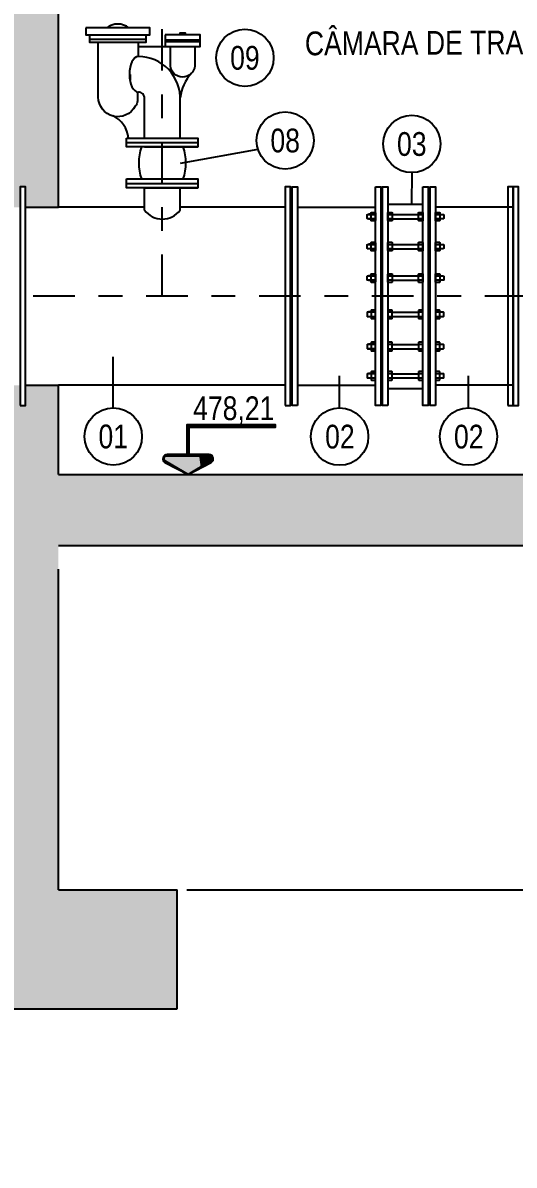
# Model space of a CAD drawing. Header units: feet. Extents: x 0 to 285167, y 0 to 9111449.
# Drawn here: x 285137.735 to 285139.802, y 9111397.328 to 9111402.138 of the extents above; entities that cross this region are included whole.
import ezdxf
from ezdxf import colors
from ezdxf.entities.mleader import LeaderData, LeaderLine
from ezdxf.enums import TextEntityAlignment as Align
from ezdxf.math import Vec2, Vec3

# ---------------------------------------------------------------- set-up
doc = ezdxf.new("R2010")
doc.units = ezdxf.units.FT
doc.header["$MEASUREMENT"] = 0
doc.linetypes.add('DASHDOT', pattern=[1, 0.5, -0.25, 0, -0.25])
doc.layers.get('0').update_dxf_attribs({"linetype": 'CONTINUOUS'})
doc.layers.get('DEFPOINTS').update_dxf_attribs({"linetype": 'CONTINUOUS'})
for name, color, linetype in [('A-NIVEIS', 1, 'CONTINUOUS'), ('A-TEXTO', 2, 'CONTINUOUS'), ('EIXO', 1, 'DASHDOT'), ('H-SA-DIM', 1, 'CONTINUOUS'), ('H-SA-ESTRUTURA (CORTE)', 5, 'CONTINUOUS'), ('H-SA-HTC CONCRETO', 253, 'CONTINUOUS'), ('H-SA-TEXTO', 2, 'CONTINUOUS'), ('H-SA-TUBOS', 3, 'CONTINUOUS'), ('INDIC', 2, 'CONTINUOUS'), ('Left View-H-SA-EQUIP', 1, 'CONTINUOUS')]:
    doc.layers.add(name, color=color, linetype=linetype)
doc.styles.add('EGC_Arial_2.0mm', font='arial.ttf', dxfattribs={"width": 0.8, "height": 2})
doc.styles.get("Standard").update_dxf_attribs({"font": 'arial.ttf'})
doc.dimstyles.new('Copy of EGC_2.0mm', dxfattribs={"dimtxt": 0.1, "dimasz": 0.04, "dimexe": 0.04, "dimexo": 0.04, "dimgap": 0.04, "dimtad": 1, "dimzin": 1, "dimdsep": 46, "dimtxsty": 'Standard', "dimblk": 'ARCHTICK', "dimcen": 0, "dimclrd": 1, "dimclre": 1, "dimclrt": 2, "dimazin": 0, "dimtfac": 1, "dimtix": 1, "dimtmove": 1, "dimatfit": 3, "dimldrblk": 'NONE', "dimfxl": 0.002, "dimtolj": 1, "dimtzin": 0, "dimlwd": -1, "dimarcsym": 0})

# ---------------------------------------------------------------- blocks, each defined once
blk = doc.blocks.new('*U1222')
at = {"true_color": 0xffffff}
h = blk.add_hatch(color=7, dxfattribs=at)
h.dxf.hatch_style = 1
edge = h.paths.add_edge_path()
edge.add_line((-0.1, 1.663), (-1.773, 1.663))
edge.add_arc((-1.773, 1.313), 0.35, 90, 240)
edge.add_line((-1.948, 1.009), (0, 0))
edge.add_line((0, 0), (1.948, 1.009))
edge.add_arc((1.773, 1.313), 0.35, 300, 450)
edge.add_line((1.773, 1.663), (0.1, 1.663))
edge.add_line((0.1, 1.663), (0.1, 3.963))
edge.add_line((0.1, 3.963), (7.363, 3.963))
edge.add_line((7.363, 3.963), (7.363, 4.163))
edge.add_line((7.363, 4.163), (-0.1, 4.163))
edge.add_line((-0.1, 4.163), (-0.1, 1.663))
at = {"color": 7, "true_color": 0xffffff}
blk.add_lwpolyline([(-0.1, 1.663), (-1.773, 1.663, 0.767327), (-1.948, 1.009), (0, 0), (1.948, 1.009, 0.767327), (1.773, 1.663), (0.1, 1.663), (0.1, 3.963), (7.363, 3.963), (7.363, 4.163), (-0.1, 4.163)], format="xyb", close=True, dxfattribs=at)
blk.add_lwpolyline([(0, 1.563), (0, 4.063), (7.363, 4.063)])
blk.add_lwpolyline([(0, 0), (-1.898, 1.096, -0.767327), (-1.773, 1.563), (1.773, 1.563, -0.767327), (1.898, 1.096)], format="xyb", close=True)
for points in [[(0, 1.563), (0, 0), (0.933, 1.563), (1.055, 0.609)], [(0.933, 1.563), (1.055, 0.609), (1.86, 1.547), (1.898, 1.096)], [(1.86, 1.547), (1.898, 1.096), (1.99, 1.437), (1.996, 1.198)]]:
    blk.add_solid(points)
at = {"layer": 'A-TEXTO', "style": 'EGC_Arial_2.0mm', "width": 0.8}
blk.add_attdef('COTA', text='', height=2, dxfattribs=at).set_placement((7.26, 4.565), align=Align.RIGHT)
blk = doc.blocks.new('_ArchTick')
at = {"color": 0, "linetype": 'ByBlock', "const_width": 0.15}
blk.add_lwpolyline([(-0.5, -0.5), (0.5, 0.5)], dxfattribs=at)
blk = doc.blocks.new('*D1264')
at = {"layer": 'DEFPOINTS', "color": 0, "transparency": 16777216}
for p in [(285141.3847, 9111400.2369), (285142.1934, 9111400.2369), (285138.3847, 9111398.4869)]:
    blk.add_point(p, dxfattribs=at)
at = {"layer": 'H-SA-DIM', "color": 1, "lineweight": -2, "transparency": 16777216}
for p, q in [((285141.4247, 9111400.2369), (285142.2334, 9111400.2369)), ((285138.4247, 9111398.4869), (285142.2334, 9111398.4869))]:
    blk.add_line(p, q, dxfattribs=at)
at = {"layer": 'H-SA-DIM', "color": 1, "transparency": 16777216}
blk.add_line((285142.1934, 9111398.4869), (285142.1934, 9111400.2369), dxfattribs=at)
at = {"layer": 'H-SA-DIM', "color": 1, "transparency": 16777216, "xscale": 0.04, "yscale": 0.04, "zscale": 0.04}
for p, rotation in [((285142.1934, 9111400.2369), 90), ((285142.1934, 9111398.4869), 270)]:
    blk.add_blockref('_ArchTick', p, dxfattribs=dict(at, rotation=rotation))
at = {"layer": 'H-SA-DIM', "color": 2, "transparency": 16777216, "insert": (285142.1023, 9111399.3619), "char_height": 0.1, "attachment_point": 5, "rotation": 90}
blk.add_mtext('\\A1;1.75', dxfattribs=at)
blk = doc.blocks.new('_None')

msp = doc.modelspace()

# ---------------------------------------------------------------- hatches: boundary and pattern name
at = {"layer": 'H-SA-HTC CONCRETO'}
h = msp.add_hatch(color=256, dxfattribs=at)
h.dxf.hatch_style = 1
h.paths.add_polyline_path([(285134.7447, 9111402.9569), (285134.6947, 9111402.9569), (285134.6947, 9111402.9869), (285133.3847, 9111402.9869), (285133.3847, 9111403.9869), (285133.0847, 9111403.9869), (285133.0847, 9111402.9869), (285132.0847, 9111402.9869), (285132.0847, 9111402.6869), (285133.0847, 9111402.6869), (285133.0847, 9111402.0569), (285133.3847, 9111402.0569), (285133.3847, 9111402.6869), (285134.7447, 9111402.6869)])
h.paths.add_polyline_path([(285133.3847, 9111406.9869), (285133.0847, 9111406.9869), (285133.0847, 9111405.4869), (285133.3847, 9111405.4869)])
h.paths.add_polyline_path([(285133.3847, 9111409.1557), (285133.3847, 9111411.0181), (285133.0847, 9111411.0181), (285133.0847, 9111410.6765), (285132.5347, 9111410.6765), (285132.5347, 9111411.5305), (285132.3847, 9111411.5305), (285132.3847, 9111410.5057), (285133.0847, 9111410.5057), (285133.0847, 9111409.1557), (285133.0847, 9111407.9869), (285133.3847, 9111407.9869)])
h.paths.add_polyline_path([(285137.8847, 9111409.8057), (285141.3847, 9111409.8057), (285141.3847, 9111410.5057), (285137.8847, 9111410.5057), (285137.5847, 9111410.5057), (285136.7864, 9111410.5057), (285136.785, 9111409.8057), (285137.5847, 9111409.8057), (285137.5847, 9111402.9869), (285137.8847, 9111402.9869)])
h.paths.add_polyline_path([(285136.7847, 9111409.8057), (285136.7864, 9111410.5057), (285133.3847, 9111410.5057), (285133.3847, 9111409.8057), (285136.7847, 9111409.8057)])
h.paths.add_polyline_path([(285141.6847, 9111410.5057), (285142.3847, 9111410.5057), (285142.3847, 9111411.5305), (285142.2347, 9111411.5305), (285142.2347, 9111410.6765), (285141.6847, 9111410.6765), (285141.6847, 9111411.0181), (285141.3847, 9111411.0181), (285141.3847, 9111409.1557), (285141.3847, 9111408.127), (285141.6847, 9111407.9578), (285141.6847, 9111409.1557)])
h.paths.add_polyline_path([(285141.6847, 9111407.9578), (285141.3847, 9111408.127), (285141.3847, 9111407.9869), (285141.6847, 9111407.9869)], flags=17)
h.paths.add_polyline_path([(285137.7163, 9111411.0492), (285137.6167, 9111411.052), (285137.6167, 9111410.524), (285137.7163, 9111410.524)])
h.paths.add_polyline_path([(285137.1528, 9111411.052), (285137.0531, 9111411.0492), (285137.0531, 9111410.524), (285137.1528, 9111410.524)])
h.paths.add_polyline_path([(285137.8847, 9111402.3369), (285137.8849, 9111402.9869), (285137.2847, 9111402.9869), (285137.2847, 9111402.4369), (285137.5847, 9111402.4369), (285137.5847, 9111401.3619), (285137.7235, 9111401.3619), (285137.7235, 9111401.4469), (285137.746, 9111401.4469), (285137.746, 9111401.3619), (285137.8847, 9111401.3619)])
h.paths.add_polyline_path([(285136.2847, 9111402.6479), (285136.2847, 9111402.9869), (285135.5957, 9111402.9869), (285135.5937, 9111402.9569), (285135.5447, 9111402.9569), (285135.5447, 9111402.6869), (285135.9847, 9111402.6869), (285135.9847, 9111402.4369), (285136.2847, 9111402.4369)])
h.paths.add_polyline_path([(285133.3847, 9111402.1769), (285133.0847, 9111402.0569)], flags=17)
h.paths.add_polyline_path([(285133.3847, 9111402.0569), (285133.0847, 9111402.0569)], flags=16)
h.paths.add_polyline_path([(285146.5447, 9111399.8371), (285146.2447, 9111399.8371), (285146.2447, 9111400.1369), (285143.9847, 9111400.1369), (285143.9847, 9111399.8371), (285143.6847, 9111399.8371)])
h.paths.add_polyline_path([(285146.5447, 9111402.9369), (285146.2447, 9111402.9369), (285146.2447, 9111401.4869), (285146.5447, 9111401.4869)])
h.paths.add_polyline_path([(285143.9847, 9111402.9369), (285143.6847, 9111402.9369), (285143.6847, 9111401.4869), (285143.9847, 9111401.4869)])
h.paths.add_polyline_path([(285143.9847, 9111400.4869), (285143.6847, 9111400.4869), (285143.6847, 9111399.8371), (285143.9847, 9111399.8371)])
h.paths.add_polyline_path([(285146.5447, 9111400.4869), (285146.2447, 9111400.4869), (285146.2447, 9111399.8371), (285146.5447, 9111399.8371)])
h = msp.add_hatch(color=256, dxfattribs=at)
h.dxf.hatch_style = 1
h.paths.add_polyline_path([(285137.8847, 9111399.9369), (285141.6847, 9111399.9369), (285141.6847, 9111400.6119), (285141.546, 9111400.6119), (285141.546, 9111400.5269), (285141.5235, 9111400.5269), (285141.5235, 9111400.6119), (285141.3847, 9111400.6119), (285141.3847, 9111400.2369), (285137.8847, 9111400.2369), (285137.8847, 9111400.6119), (285137.746, 9111400.6119), (285137.746, 9111400.5269), (285137.7235, 9111400.5269), (285137.7235, 9111400.6119), (285137.5847, 9111400.6119), (285137.5847, 9111398.4869), (285134.4614, 9111398.4869), (285133.3847, 9111400.7569), (285132.0847, 9111400.7569), (285132.0847, 9111400.5569), (285131.8847, 9111400.5569), (285131.8847, 9111400.7569), (285131.2488, 9111400.7569), (285131.2285, 9111400.681), (285131.0353, 9111400.7327), (285131.0418, 9111400.7569), (285125.0925, 9111400.7569), (285125.0925, 9111399.7569), (285125.5925, 9111399.7569), (285125.5925, 9111400.2569), (285133.1776, 9111400.2569), (285134.2543, 9111397.9869), (285138.3847, 9111397.9869), (285138.3847, 9111398.4869), (285137.8847, 9111398.4869)])
h.paths.add_polyline_path([(285141.6847, 9111402.7569), (285141.6847, 9111404.3569), (285141.3847, 9111404.3569), (285141.3847, 9111402.7569), (285141.3847, 9111401.3619), (285141.5235, 9111401.3619), (285141.5235, 9111401.4469), (285141.546, 9111401.4469), (285141.546, 9111401.3619), (285141.6847, 9111401.3619)])

# ---------------------------------------------------------------- linework, layer by layer
at = {"layer": 'EIXO', "ltscale": 0.35}
for p, q in [((285138.3215, 9111400.9869), (285138.3215, 9111402.1622)), ((285148.4037, 9111400.9869), (285136.7847, 9111400.9869))]:
    msp.add_line(p, q, dxfattribs=at)
at = {"layer": 'H-SA-DIM'}
msp.add_line((285138.1154, 9111400.517), (285138.1154, 9111400.7317), dxfattribs=at)
at = {"layer": 'H-SA-ESTRUTURA (CORTE)'}
for p, q in [((285137.8847, 9111401.3619), (285137.8847, 9111402.9869)), ((285137.8847, 9111400.2369), (285137.8847, 9111400.6119)), ((285137.8847, 9111400.2369), (285141.3847, 9111400.2369)), ((285137.8847, 9111399.9369), (285141.6847, 9111399.9369)), ((285137.8847, 9111398.4869), (285137.8847, 9111399.8369)), ((285137.8847, 9111398.4869), (285138.3847, 9111398.4869)), ((285138.3847, 9111397.9869), (285138.3847, 9111398.4869)), ((285134.2543, 9111397.9869), (285138.3847, 9111397.9869))]:
    msp.add_line(p, q, dxfattribs=at)
at = {"layer": 'H-SA-TUBOS'}
for p, q in [((285139.2712, 9111401.375), (285139.4182, 9111401.375)), ((285137.746, 9111401.3619), (285137.8847, 9111401.3619)), ((285138.2465, 9111401.3619), (285137.8847, 9111401.3619)), ((285138.8382, 9111401.3619), (285138.3965, 9111401.3619)), ((285138.8912, 9111401.3619), (285139.2182, 9111401.3619)), ((285139.2182, 9111401.332), (285139.1892, 9111401.332)), ((285139.202, 9111401.331), (285139.2164, 9111401.331)), ((285139.2487, 9111401.332), (285139.2407, 9111401.332)), ((285139.273, 9111401.331), (285139.2874, 9111401.331)), ((285139.2892, 9111401.331), (285139.4002, 9111401.331)), ((285139.402, 9111401.331), (285139.4164, 9111401.331)), ((285139.4487, 9111401.332), (285139.4407, 9111401.332)), ((285139.7982, 9111401.3619), (285139.4712, 9111401.3619)), ((285139.473, 9111401.331), (285139.4874, 9111401.331)), ((285139.2182, 9111401.312), (285139.1892, 9111401.312)), ((285139.2164, 9111401.313), (285139.202, 9111401.313)), ((285139.2487, 9111401.312), (285139.2407, 9111401.312)), ((285139.2874, 9111401.313), (285139.273, 9111401.313)), ((285139.2892, 9111401.313), (285139.4002, 9111401.313)), ((285139.4164, 9111401.313), (285139.402, 9111401.313)), ((285139.4487, 9111401.312), (285139.4407, 9111401.312)), ((285139.4874, 9111401.313), (285139.473, 9111401.313)), ((285139.2182, 9111401.2061), (285139.1892, 9111401.2061)), ((285139.2182, 9111401.1861), (285139.1892, 9111401.1861)), ((285139.202, 9111401.2051), (285139.2164, 9111401.2051)), ((285139.2164, 9111401.1871), (285139.202, 9111401.1871)), ((285139.2487, 9111401.2061), (285139.2407, 9111401.2061)), ((285139.2487, 9111401.1861), (285139.2407, 9111401.1861)), ((285139.273, 9111401.2051), (285139.2874, 9111401.2051)), ((285139.2874, 9111401.1871), (285139.273, 9111401.1871)), ((285139.2892, 9111401.2051), (285139.4002, 9111401.2051)), ((285139.2892, 9111401.1871), (285139.4002, 9111401.1871)), ((285139.402, 9111401.2051), (285139.4164, 9111401.2051)), ((285139.4164, 9111401.1871), (285139.402, 9111401.1871)), ((285139.4487, 9111401.2061), (285139.4407, 9111401.2061)), ((285139.4487, 9111401.1861), (285139.4407, 9111401.1861)), ((285139.473, 9111401.2051), (285139.4874, 9111401.2051)), ((285139.4874, 9111401.1871), (285139.473, 9111401.1871)), ((285139.2182, 9111401.0731), (285139.1892, 9111401.0731)), ((285139.2182, 9111401.0531), (285139.1892, 9111401.0531)), ((285139.202, 9111401.0721), (285139.2164, 9111401.0721)), ((285139.2164, 9111401.0541), (285139.202, 9111401.0541)), ((285139.2487, 9111401.0731), (285139.2407, 9111401.0731)), ((285139.2487, 9111401.0531), (285139.2407, 9111401.0531)), ((285139.273, 9111401.0721), (285139.2874, 9111401.0721)), ((285139.2874, 9111401.0541), (285139.273, 9111401.0541)), ((285139.2892, 9111401.0721), (285139.4002, 9111401.0721)), ((285139.2892, 9111401.0541), (285139.4002, 9111401.0541)), ((285139.402, 9111401.0721), (285139.4164, 9111401.0721)), ((285139.4164, 9111401.0541), (285139.402, 9111401.0541)), ((285139.4487, 9111401.0731), (285139.4407, 9111401.0731)), ((285139.4487, 9111401.0531), (285139.4407, 9111401.0531)), ((285139.473, 9111401.0721), (285139.4874, 9111401.0721)), ((285139.4874, 9111401.0541), (285139.473, 9111401.0541)), ((285139.2182, 9111400.9206), (285139.1892, 9111400.9206)), ((285139.2182, 9111400.9006), (285139.1892, 9111400.9006)), ((285139.2164, 9111400.9196), (285139.202, 9111400.9196)), ((285139.202, 9111400.9016), (285139.2164, 9111400.9016)), ((285139.2487, 9111400.9206), (285139.2407, 9111400.9206)), ((285139.2487, 9111400.9006), (285139.2407, 9111400.9006)), ((285139.2874, 9111400.9196), (285139.273, 9111400.9196)), ((285139.273, 9111400.9016), (285139.2874, 9111400.9016)), ((285139.2892, 9111400.9196), (285139.4002, 9111400.9196)), ((285139.2892, 9111400.9016), (285139.4002, 9111400.9016)), ((285139.4164, 9111400.9196), (285139.402, 9111400.9196)), ((285139.402, 9111400.9016), (285139.4164, 9111400.9016)), ((285139.4487, 9111400.9206), (285139.4407, 9111400.9206)), ((285139.4487, 9111400.9006), (285139.4407, 9111400.9006)), ((285139.4874, 9111400.9196), (285139.473, 9111400.9196)), ((285139.473, 9111400.9016), (285139.4874, 9111400.9016)), ((285139.2182, 9111400.785), (285139.1892, 9111400.785)), ((285139.2182, 9111400.765), (285139.1892, 9111400.765)), ((285139.2164, 9111400.784), (285139.202, 9111400.784)), ((285139.202, 9111400.766), (285139.2164, 9111400.766)), ((285139.2487, 9111400.785), (285139.2407, 9111400.785)), ((285139.2487, 9111400.765), (285139.2407, 9111400.765)), ((285139.2874, 9111400.784), (285139.273, 9111400.784)), ((285139.273, 9111400.766), (285139.2874, 9111400.766)), ((285139.2892, 9111400.784), (285139.4002, 9111400.784)), ((285139.2892, 9111400.766), (285139.4002, 9111400.766)), ((285139.4164, 9111400.784), (285139.402, 9111400.784)), ((285139.402, 9111400.766), (285139.4164, 9111400.766)), ((285139.4487, 9111400.785), (285139.4407, 9111400.785)), ((285139.4487, 9111400.765), (285139.4407, 9111400.765)), ((285139.4874, 9111400.784), (285139.473, 9111400.784)), ((285139.473, 9111400.766), (285139.4874, 9111400.766)), ((285139.2182, 9111400.6617), (285139.1892, 9111400.6617)), ((285139.2164, 9111400.6607), (285139.202, 9111400.6607)), ((285139.2487, 9111400.6617), (285139.2407, 9111400.6617)), ((285139.2874, 9111400.6607), (285139.273, 9111400.6607)), ((285139.2892, 9111400.6607), (285139.4002, 9111400.6607)), ((285139.4164, 9111400.6607), (285139.402, 9111400.6607)), ((285139.4487, 9111400.6617), (285139.4407, 9111400.6617)), ((285139.4874, 9111400.6607), (285139.473, 9111400.6607)), ((285137.746, 9111400.6119), (285137.8847, 9111400.6119)), ((285138.8382, 9111400.6119), (285137.8847, 9111400.6119)), ((285138.8912, 9111400.6119), (285139.2182, 9111400.6119)), ((285139.2182, 9111400.6417), (285139.1892, 9111400.6417)), ((285139.202, 9111400.6427), (285139.2164, 9111400.6427)), ((285139.2487, 9111400.6417), (285139.2407, 9111400.6417)), ((285139.2712, 9111400.5987), (285139.4182, 9111400.5987)), ((285139.273, 9111400.6427), (285139.2874, 9111400.6427)), ((285139.2892, 9111400.6427), (285139.4002, 9111400.6427)), ((285139.402, 9111400.6427), (285139.4164, 9111400.6427)), ((285139.4487, 9111400.6417), (285139.4407, 9111400.6417)), ((285139.7982, 9111400.6119), (285139.4712, 9111400.6119)), ((285139.473, 9111400.6427), (285139.4874, 9111400.6427))]:
    msp.add_line(p, q, dxfattribs=at)
for points in [[(285137.7235, 9111400.5269), (285137.746, 9111400.5269), (285137.746, 9111401.4469), (285137.7235, 9111401.4469)], [(285138.8382, 9111400.5269), (285138.8607, 9111400.5269), (285138.8607, 9111401.4469), (285138.8382, 9111401.4469)], [(285138.8912, 9111400.5269), (285138.8687, 9111400.5269), (285138.8687, 9111401.4469), (285138.8912, 9111401.4469)], [(285139.2182, 9111401.4469), (285139.2407, 9111401.4469), (285139.2407, 9111400.5269), (285139.2182, 9111400.5269)], [(285139.2712, 9111400.5269), (285139.2487, 9111400.5269), (285139.2487, 9111401.4469), (285139.2712, 9111401.4469)], [(285139.4182, 9111401.4469), (285139.4407, 9111401.4469), (285139.4407, 9111400.5269), (285139.4182, 9111400.5269)], [(285139.4712, 9111400.5269), (285139.4487, 9111400.5269), (285139.4487, 9111401.4469), (285139.4712, 9111401.4469)], [(285139.7982, 9111400.5269), (285139.8207, 9111400.5269), (285139.8207, 9111401.4469), (285139.7982, 9111401.4469)]]:
    msp.add_lwpolyline(points, close=True, dxfattribs=at)
for points in [[(285138.8607, 9111400.5709), (285138.8647, 9111400.5709), (285138.8647, 9111401.4029), (285138.8607, 9111401.4029)], [(285138.8687, 9111400.5709), (285138.8647, 9111400.5709), (285138.8647, 9111401.4029), (285138.8687, 9111401.4029)], [(285139.2002, 9111401.3301), (285139.202, 9111401.331), (285139.2002, 9111401.3319)], [(285139.2182, 9111401.3319), (285139.2164, 9111401.331), (285139.2182, 9111401.3301)], [(285139.2712, 9111401.3301), (285139.273, 9111401.331), (285139.2712, 9111401.3319)], [(285139.2892, 9111401.3319), (285139.2874, 9111401.331), (285139.2892, 9111401.3301)], [(285139.4002, 9111401.3301), (285139.402, 9111401.331), (285139.4002, 9111401.3319)], [(285139.4182, 9111401.3319), (285139.4164, 9111401.331), (285139.4182, 9111401.3301)], [(285139.4712, 9111401.3301), (285139.473, 9111401.331), (285139.4712, 9111401.3319)], [(285139.4892, 9111401.3319), (285139.4874, 9111401.331), (285139.4892, 9111401.3301)], [(285139.2002, 9111401.3121), (285139.202, 9111401.313), (285139.2002, 9111401.3139)], [(285139.2182, 9111401.3139), (285139.2164, 9111401.313), (285139.2182, 9111401.3121)], [(285139.2712, 9111401.3121), (285139.273, 9111401.313), (285139.2712, 9111401.3139)], [(285139.2892, 9111401.3139), (285139.2874, 9111401.313), (285139.2892, 9111401.3121)], [(285139.4002, 9111401.3121), (285139.402, 9111401.313), (285139.4002, 9111401.3139)], [(285139.4182, 9111401.3139), (285139.4164, 9111401.313), (285139.4182, 9111401.3121)], [(285139.4712, 9111401.3121), (285139.473, 9111401.313), (285139.4712, 9111401.3139)], [(285139.4892, 9111401.3139), (285139.4874, 9111401.313), (285139.4892, 9111401.3121)], [(285139.2002, 9111401.2042), (285139.202, 9111401.2051), (285139.2002, 9111401.206)], [(285139.2002, 9111401.1862), (285139.202, 9111401.1871), (285139.2002, 9111401.188)], [(285139.2182, 9111401.206), (285139.2164, 9111401.2051), (285139.2182, 9111401.2042)], [(285139.2182, 9111401.188), (285139.2164, 9111401.1871), (285139.2182, 9111401.1862)], [(285139.2712, 9111401.2042), (285139.273, 9111401.2051), (285139.2712, 9111401.206)], [(285139.2712, 9111401.1862), (285139.273, 9111401.1871), (285139.2712, 9111401.188)], [(285139.2892, 9111401.206), (285139.2874, 9111401.2051), (285139.2892, 9111401.2042)], [(285139.2892, 9111401.188), (285139.2874, 9111401.1871), (285139.2892, 9111401.1862)], [(285139.4002, 9111401.2042), (285139.402, 9111401.2051), (285139.4002, 9111401.206)], [(285139.4002, 9111401.1862), (285139.402, 9111401.1871), (285139.4002, 9111401.188)], [(285139.4182, 9111401.206), (285139.4164, 9111401.2051), (285139.4182, 9111401.2042)], [(285139.4182, 9111401.188), (285139.4164, 9111401.1871), (285139.4182, 9111401.1862)], [(285139.4712, 9111401.2042), (285139.473, 9111401.2051), (285139.4712, 9111401.206)], [(285139.4712, 9111401.1862), (285139.473, 9111401.1871), (285139.4712, 9111401.188)], [(285139.4892, 9111401.206), (285139.4874, 9111401.2051), (285139.4892, 9111401.2042)], [(285139.4892, 9111401.188), (285139.4874, 9111401.1871), (285139.4892, 9111401.1862)], [(285139.2002, 9111401.0712), (285139.202, 9111401.0721), (285139.2002, 9111401.073)], [(285139.2002, 9111401.0532), (285139.202, 9111401.0541), (285139.2002, 9111401.055)], [(285139.2182, 9111401.073), (285139.2164, 9111401.0721), (285139.2182, 9111401.0712)], [(285139.2182, 9111401.055), (285139.2164, 9111401.0541), (285139.2182, 9111401.0532)], [(285139.2712, 9111401.0712), (285139.273, 9111401.0721), (285139.2712, 9111401.073)], [(285139.2712, 9111401.0532), (285139.273, 9111401.0541), (285139.2712, 9111401.055)], [(285139.2892, 9111401.073), (285139.2874, 9111401.0721), (285139.2892, 9111401.0712)], [(285139.2892, 9111401.055), (285139.2874, 9111401.0541), (285139.2892, 9111401.0532)], [(285139.4002, 9111401.0712), (285139.402, 9111401.0721), (285139.4002, 9111401.073)], [(285139.4002, 9111401.0532), (285139.402, 9111401.0541), (285139.4002, 9111401.055)], [(285139.4182, 9111401.073), (285139.4164, 9111401.0721), (285139.4182, 9111401.0712)], [(285139.4182, 9111401.055), (285139.4164, 9111401.0541), (285139.4182, 9111401.0532)], [(285139.4712, 9111401.0712), (285139.473, 9111401.0721), (285139.4712, 9111401.073)], [(285139.4712, 9111401.0532), (285139.473, 9111401.0541), (285139.4712, 9111401.055)], [(285139.4892, 9111401.073), (285139.4874, 9111401.0721), (285139.4892, 9111401.0712)], [(285139.4892, 9111401.055), (285139.4874, 9111401.0541), (285139.4892, 9111401.0532)], [(285139.2002, 9111400.9205), (285139.202, 9111400.9196), (285139.2002, 9111400.9187)], [(285139.2002, 9111400.9025), (285139.202, 9111400.9016), (285139.2002, 9111400.9007)], [(285139.2182, 9111400.9187), (285139.2164, 9111400.9196), (285139.2182, 9111400.9205)], [(285139.2182, 9111400.9007), (285139.2164, 9111400.9016), (285139.2182, 9111400.9025)], [(285139.2712, 9111400.9205), (285139.273, 9111400.9196), (285139.2712, 9111400.9187)], [(285139.2712, 9111400.9025), (285139.273, 9111400.9016), (285139.2712, 9111400.9007)], [(285139.2892, 9111400.9187), (285139.2874, 9111400.9196), (285139.2892, 9111400.9205)], [(285139.2892, 9111400.9007), (285139.2874, 9111400.9016), (285139.2892, 9111400.9025)], [(285139.4002, 9111400.9205), (285139.402, 9111400.9196), (285139.4002, 9111400.9187)], [(285139.4002, 9111400.9025), (285139.402, 9111400.9016), (285139.4002, 9111400.9007)], [(285139.4182, 9111400.9187), (285139.4164, 9111400.9196), (285139.4182, 9111400.9205)], [(285139.4182, 9111400.9007), (285139.4164, 9111400.9016), (285139.4182, 9111400.9025)], [(285139.4712, 9111400.9205), (285139.473, 9111400.9196), (285139.4712, 9111400.9187)], [(285139.4712, 9111400.9025), (285139.473, 9111400.9016), (285139.4712, 9111400.9007)], [(285139.4892, 9111400.9187), (285139.4874, 9111400.9196), (285139.4892, 9111400.9205)], [(285139.4892, 9111400.9007), (285139.4874, 9111400.9016), (285139.4892, 9111400.9025)], [(285139.2002, 9111400.7849), (285139.202, 9111400.784), (285139.2002, 9111400.7831)], [(285139.2002, 9111400.7669), (285139.202, 9111400.766), (285139.2002, 9111400.7651)], [(285139.2182, 9111400.7831), (285139.2164, 9111400.784), (285139.2182, 9111400.7849)], [(285139.2182, 9111400.7651), (285139.2164, 9111400.766), (285139.2182, 9111400.7669)], [(285139.2712, 9111400.7849), (285139.273, 9111400.784), (285139.2712, 9111400.7831)], [(285139.2712, 9111400.7669), (285139.273, 9111400.766), (285139.2712, 9111400.7651)], [(285139.2892, 9111400.7831), (285139.2874, 9111400.784), (285139.2892, 9111400.7849)], [(285139.2892, 9111400.7651), (285139.2874, 9111400.766), (285139.2892, 9111400.7669)], [(285139.4002, 9111400.7849), (285139.402, 9111400.784), (285139.4002, 9111400.7831)], [(285139.4002, 9111400.7669), (285139.402, 9111400.766), (285139.4002, 9111400.7651)], [(285139.4182, 9111400.7831), (285139.4164, 9111400.784), (285139.4182, 9111400.7849)], [(285139.4182, 9111400.7651), (285139.4164, 9111400.766), (285139.4182, 9111400.7669)], [(285139.4712, 9111400.7849), (285139.473, 9111400.784), (285139.4712, 9111400.7831)], [(285139.4712, 9111400.7669), (285139.473, 9111400.766), (285139.4712, 9111400.7651)], [(285139.4892, 9111400.7831), (285139.4874, 9111400.784), (285139.4892, 9111400.7849)], [(285139.4892, 9111400.7651), (285139.4874, 9111400.766), (285139.4892, 9111400.7669)], [(285139.2002, 9111400.6616), (285139.202, 9111400.6607), (285139.2002, 9111400.6598)], [(285139.2182, 9111400.6598), (285139.2164, 9111400.6607), (285139.2182, 9111400.6616)], [(285139.2712, 9111400.6616), (285139.273, 9111400.6607), (285139.2712, 9111400.6598)], [(285139.2892, 9111400.6598), (285139.2874, 9111400.6607), (285139.2892, 9111400.6616)], [(285139.4002, 9111400.6616), (285139.402, 9111400.6607), (285139.4002, 9111400.6598)], [(285139.4182, 9111400.6598), (285139.4164, 9111400.6607), (285139.4182, 9111400.6616)], [(285139.4712, 9111400.6616), (285139.473, 9111400.6607), (285139.4712, 9111400.6598)], [(285139.4892, 9111400.6598), (285139.4874, 9111400.6607), (285139.4892, 9111400.6616)], [(285139.2002, 9111400.6436), (285139.202, 9111400.6427), (285139.2002, 9111400.6418)], [(285139.2182, 9111400.6418), (285139.2164, 9111400.6427), (285139.2182, 9111400.6436)], [(285139.2712, 9111400.6436), (285139.273, 9111400.6427), (285139.2712, 9111400.6418)], [(285139.2892, 9111400.6418), (285139.2874, 9111400.6427), (285139.2892, 9111400.6436)], [(285139.4002, 9111400.6436), (285139.402, 9111400.6427), (285139.4002, 9111400.6418)], [(285139.4182, 9111400.6418), (285139.4164, 9111400.6427), (285139.4182, 9111400.6436)], [(285139.4712, 9111400.6436), (285139.473, 9111400.6427), (285139.4712, 9111400.6418)], [(285139.4892, 9111400.6418), (285139.4874, 9111400.6427), (285139.4892, 9111400.6436)]]:
    msp.add_lwpolyline(points, dxfattribs=at)
for points in [[(285139.2002, 9111401.313), (285139.1853, 9111401.313, -0.414214), (285139.1835, 9111401.3148), (285139.1835, 9111401.3292, -0.414214), (285139.1853, 9111401.331), (285139.2002, 9111401.331)], [(285139.4892, 9111401.331), (285139.5042, 9111401.331, -0.414214), (285139.506, 9111401.3292), (285139.506, 9111401.3148, -0.414214), (285139.5042, 9111401.313), (285139.4892, 9111401.313)], [(285139.2002, 9111401.1871), (285139.1853, 9111401.1871, -0.414214), (285139.1835, 9111401.1889), (285139.1835, 9111401.2033, -0.414214), (285139.1853, 9111401.2051), (285139.2002, 9111401.2051)], [(285139.4892, 9111401.2051), (285139.5042, 9111401.2051, -0.414214), (285139.506, 9111401.2033), (285139.506, 9111401.1889, -0.414214), (285139.5042, 9111401.1871), (285139.4892, 9111401.1871)], [(285139.2002, 9111401.0541), (285139.1853, 9111401.0541, -0.414214), (285139.1835, 9111401.0559), (285139.1835, 9111401.0703, -0.414214), (285139.1853, 9111401.0721), (285139.2002, 9111401.0721)], [(285139.4892, 9111401.0721), (285139.5042, 9111401.0721, -0.414214), (285139.506, 9111401.0703), (285139.506, 9111401.0559, -0.414214), (285139.5042, 9111401.0541), (285139.4892, 9111401.0541)], [(285139.2002, 9111400.9196), (285139.1853, 9111400.9196, 0.414214), (285139.1835, 9111400.9178), (285139.1835, 9111400.9034, 0.414214), (285139.1853, 9111400.9016), (285139.2002, 9111400.9016)], [(285139.4892, 9111400.9016), (285139.5042, 9111400.9016, 0.414214), (285139.506, 9111400.9034), (285139.506, 9111400.9178, 0.414214), (285139.5042, 9111400.9196), (285139.4892, 9111400.9196)], [(285139.2002, 9111400.784), (285139.1853, 9111400.784, 0.414214), (285139.1835, 9111400.7822), (285139.1835, 9111400.7678, 0.414214), (285139.1853, 9111400.766), (285139.2002, 9111400.766)], [(285139.4892, 9111400.766), (285139.5042, 9111400.766, 0.414214), (285139.506, 9111400.7678), (285139.506, 9111400.7822, 0.414214), (285139.5042, 9111400.784), (285139.4892, 9111400.784)], [(285139.2002, 9111400.6607), (285139.1853, 9111400.6607, 0.414214), (285139.1835, 9111400.6589), (285139.1835, 9111400.6445, 0.414214), (285139.1853, 9111400.6427), (285139.2002, 9111400.6427)], [(285139.4892, 9111400.6427), (285139.5042, 9111400.6427, 0.414214), (285139.506, 9111400.6445), (285139.506, 9111400.6589, 0.414214), (285139.5042, 9111400.6607), (285139.4892, 9111400.6607)]]:
    msp.add_lwpolyline(points, format="xyb", dxfattribs=at)
for points in [[(285139.2182, 9111401.3058, -0.414214), (285139.2164, 9111401.304), (285139.202, 9111401.304, -0.414214), (285139.2002, 9111401.3058), (285139.2002, 9111401.3382, -0.414214), (285139.202, 9111401.34), (285139.2164, 9111401.34, -0.414214), (285139.2182, 9111401.3382)], [(285139.2892, 9111401.3058, -0.414214), (285139.2874, 9111401.304), (285139.273, 9111401.304, -0.414214), (285139.2712, 9111401.3058), (285139.2712, 9111401.3382, -0.414214), (285139.273, 9111401.34), (285139.2874, 9111401.34, -0.414214), (285139.2892, 9111401.3382)], [(285139.4182, 9111401.3058, -0.414214), (285139.4164, 9111401.304), (285139.402, 9111401.304, -0.414214), (285139.4002, 9111401.3058), (285139.4002, 9111401.3382, -0.414214), (285139.402, 9111401.34), (285139.4164, 9111401.34, -0.414214), (285139.4182, 9111401.3382)], [(285139.4712, 9111401.3382, -0.414214), (285139.473, 9111401.34), (285139.4874, 9111401.34, -0.414214), (285139.4892, 9111401.3382), (285139.4892, 9111401.3058, -0.414214), (285139.4874, 9111401.304), (285139.473, 9111401.304, -0.414214), (285139.4712, 9111401.3058)], [(285139.2182, 9111401.1799, -0.414214), (285139.2164, 9111401.1781), (285139.202, 9111401.1781, -0.414214), (285139.2002, 9111401.1799), (285139.2002, 9111401.2123, -0.414214), (285139.202, 9111401.2141), (285139.2164, 9111401.2141, -0.414214), (285139.2182, 9111401.2123)], [(285139.2892, 9111401.1799, -0.414214), (285139.2874, 9111401.1781), (285139.273, 9111401.1781, -0.414214), (285139.2712, 9111401.1799), (285139.2712, 9111401.2123, -0.414214), (285139.273, 9111401.2141), (285139.2874, 9111401.2141, -0.414214), (285139.2892, 9111401.2123)], [(285139.4182, 9111401.1799, -0.414214), (285139.4164, 9111401.1781), (285139.402, 9111401.1781, -0.414214), (285139.4002, 9111401.1799), (285139.4002, 9111401.2123, -0.414214), (285139.402, 9111401.2141), (285139.4164, 9111401.2141, -0.414214), (285139.4182, 9111401.2123)], [(285139.4712, 9111401.2123, -0.414214), (285139.473, 9111401.2141), (285139.4874, 9111401.2141, -0.414214), (285139.4892, 9111401.2123), (285139.4892, 9111401.1799, -0.414214), (285139.4874, 9111401.1781), (285139.473, 9111401.1781, -0.414214), (285139.4712, 9111401.1799)], [(285139.2182, 9111401.0469, -0.414214), (285139.2164, 9111401.0451), (285139.202, 9111401.0451, -0.414214), (285139.2002, 9111401.0469), (285139.2002, 9111401.0793, -0.414214), (285139.202, 9111401.0811), (285139.2164, 9111401.0811, -0.414214), (285139.2182, 9111401.0793)], [(285139.2892, 9111401.0469, -0.414214), (285139.2874, 9111401.0451), (285139.273, 9111401.0451, -0.414214), (285139.2712, 9111401.0469), (285139.2712, 9111401.0793, -0.414214), (285139.273, 9111401.0811), (285139.2874, 9111401.0811, -0.414214), (285139.2892, 9111401.0793)], [(285139.4182, 9111401.0469, -0.414214), (285139.4164, 9111401.0451), (285139.402, 9111401.0451, -0.414214), (285139.4002, 9111401.0469), (285139.4002, 9111401.0793, -0.414214), (285139.402, 9111401.0811), (285139.4164, 9111401.0811, -0.414214), (285139.4182, 9111401.0793)], [(285139.4712, 9111401.0793, -0.414214), (285139.473, 9111401.0811), (285139.4874, 9111401.0811, -0.414214), (285139.4892, 9111401.0793), (285139.4892, 9111401.0469, -0.414214), (285139.4874, 9111401.0451), (285139.473, 9111401.0451, -0.414214), (285139.4712, 9111401.0469)], [(285139.2182, 9111400.9268, 0.414214), (285139.2164, 9111400.9286), (285139.202, 9111400.9286, 0.414214), (285139.2002, 9111400.9268), (285139.2002, 9111400.8944, 0.414214), (285139.202, 9111400.8926), (285139.2164, 9111400.8926, 0.414214), (285139.2182, 9111400.8944)], [(285139.2892, 9111400.9268, 0.414214), (285139.2874, 9111400.9286), (285139.273, 9111400.9286, 0.414214), (285139.2712, 9111400.9268), (285139.2712, 9111400.8944, 0.414214), (285139.273, 9111400.8926), (285139.2874, 9111400.8926, 0.414214), (285139.2892, 9111400.8944)], [(285139.4182, 9111400.9268, 0.414214), (285139.4164, 9111400.9286), (285139.402, 9111400.9286, 0.414214), (285139.4002, 9111400.9268), (285139.4002, 9111400.8944, 0.414214), (285139.402, 9111400.8926), (285139.4164, 9111400.8926, 0.414214), (285139.4182, 9111400.8944)], [(285139.4712, 9111400.8944, 0.414214), (285139.473, 9111400.8926), (285139.4874, 9111400.8926, 0.414214), (285139.4892, 9111400.8944), (285139.4892, 9111400.9268, 0.414214), (285139.4874, 9111400.9286), (285139.473, 9111400.9286, 0.414214), (285139.4712, 9111400.9268)], [(285139.2182, 9111400.7912, 0.414214), (285139.2164, 9111400.793), (285139.202, 9111400.793, 0.414214), (285139.2002, 9111400.7912), (285139.2002, 9111400.7588, 0.414214), (285139.202, 9111400.757), (285139.2164, 9111400.757, 0.414214), (285139.2182, 9111400.7588)], [(285139.2892, 9111400.7912, 0.414214), (285139.2874, 9111400.793), (285139.273, 9111400.793, 0.414214), (285139.2712, 9111400.7912), (285139.2712, 9111400.7588, 0.414214), (285139.273, 9111400.757), (285139.2874, 9111400.757, 0.414214), (285139.2892, 9111400.7588)], [(285139.4182, 9111400.7912, 0.414214), (285139.4164, 9111400.793), (285139.402, 9111400.793, 0.414214), (285139.4002, 9111400.7912), (285139.4002, 9111400.7588, 0.414214), (285139.402, 9111400.757), (285139.4164, 9111400.757, 0.414214), (285139.4182, 9111400.7588)], [(285139.4712, 9111400.7588, 0.414214), (285139.473, 9111400.757), (285139.4874, 9111400.757, 0.414214), (285139.4892, 9111400.7588), (285139.4892, 9111400.7912, 0.414214), (285139.4874, 9111400.793), (285139.473, 9111400.793, 0.414214), (285139.4712, 9111400.7912)], [(285139.2182, 9111400.6679, 0.414214), (285139.2164, 9111400.6697), (285139.202, 9111400.6697, 0.414214), (285139.2002, 9111400.6679), (285139.2002, 9111400.6355, 0.414214), (285139.202, 9111400.6337), (285139.2164, 9111400.6337, 0.414214), (285139.2182, 9111400.6355)], [(285139.2892, 9111400.6679, 0.414214), (285139.2874, 9111400.6697), (285139.273, 9111400.6697, 0.414214), (285139.2712, 9111400.6679), (285139.2712, 9111400.6355, 0.414214), (285139.273, 9111400.6337), (285139.2874, 9111400.6337, 0.414214), (285139.2892, 9111400.6355)], [(285139.4182, 9111400.6679, 0.414214), (285139.4164, 9111400.6697), (285139.402, 9111400.6697, 0.414214), (285139.4002, 9111400.6679), (285139.4002, 9111400.6355, 0.414214), (285139.402, 9111400.6337), (285139.4164, 9111400.6337, 0.414214), (285139.4182, 9111400.6355)], [(285139.4712, 9111400.6355, 0.414214), (285139.473, 9111400.6337), (285139.4874, 9111400.6337, 0.414214), (285139.4892, 9111400.6355), (285139.4892, 9111400.6679, 0.414214), (285139.4874, 9111400.6697), (285139.473, 9111400.6697, 0.414214), (285139.4712, 9111400.6679)]]:
    msp.add_lwpolyline(points, format="xyb", close=True, dxfattribs=at)
at = {"layer": 'INDIC', "color": 1, "linetype": 'Continuous'}
for p, q in [((285138.186, 9111401.92), (285138.186, 9111401.8978)), ((285138.7241, 9111401.6046), (285138.3963, 9111401.546)), ((285139.371, 9111401.5071), (285139.3707, 9111401.375)), ((285139.0677, 9111400.5164), (285139.0677, 9111400.6519)), ((285139.6101, 9111400.5164), (285139.6101, 9111400.6519))]:
    msp.add_line(p, q, dxfattribs=at)
for centre in [(285138.6692, 9111401.9907), (285138.8387, 9111401.6426), (285139.3715, 9111401.6279), (285138.1154, 9111400.3963), (285139.0677, 9111400.3957), (285139.6101, 9111400.3957)]:
    msp.add_circle(centre, 0.1207, dxfattribs=at)
at = {"layer": 'Left View-H-SA-EQUIP', "linetype": 'ByBlock', "lineweight": -2}
for p, q in [((285138.0146, 9111402.0697), (285138.254, 9111402.0697)), ((285138.221, 9111401.9963), (285138.221, 9111402.0569)), ((285138.221, 9111402.0389), (285138.3333, 9111402.0389)), ((285138.3333, 9111402.0659), (285138.481, 9111402.0659)), ((285138.3333, 9111402.0599), (285138.481, 9111402.0599)), ((285138.2467, 9111401.6531), (285138.2467, 9111401.8194)), ((285138.1715, 9111401.6344), (285138.4715, 9111401.6344)), ((285138.2465, 9111401.6156), (285138.4715, 9111401.6156)), ((285138.1715, 9111401.4619), (285138.4715, 9111401.4619)), ((285138.2465, 9111401.4431), (285138.4715, 9111401.4431)), ((285138.2465, 9111401.3494), (285138.2465, 9111401.4431)), ((285138.3965, 9111401.3494), (285138.3965, 9111401.4431))]:
    msp.add_line(p, q, dxfattribs=at)
for points in [[(285137.9997, 9111402.1168), (285137.9997, 9111402.0869), (285138.269, 9111402.0869), (285138.269, 9111402.1168)], [(285138.3333, 9111402.0869), (285138.3333, 9111402.0389), (285138.481, 9111402.0389), (285138.481, 9111402.0869)], [(285138.1715, 9111401.6531), (285138.4715, 9111401.6531), (285138.4715, 9111401.6156), (285138.1715, 9111401.6156)], [(285138.1715, 9111401.4806), (285138.4715, 9111401.4806), (285138.4715, 9111401.4431), (285138.1715, 9111401.4431)]]:
    msp.add_lwpolyline(points, close=True, dxfattribs=at)
for points in [[(285138.0146, 9111402.0869), (285138.0146, 9111402.0569), (285138.254, 9111402.0569), (285138.254, 9111402.0869)], [(285138.3972, 9111402.0869), (285138.3972, 9111402.0958), (285138.4171, 9111402.0958), (285138.4171, 9111402.0869)], [(285138.3963, 9111401.6531), (285138.3963, 9111401.8105)]]:
    msp.add_lwpolyline(points, dxfattribs=at)
for points in [[(285138.2166, 9111401.8467), (285138.2166, 9111401.8092, -0.195296), (285138.2075, 9111401.7874, -0.787043), (285138.052, 9111401.825), (285138.052, 9111402.0569)], [(285138.4585, 9111402.0389), (285138.4585, 9111401.957, -0.925754), (285138.3557, 9111401.957), (285138.3557, 9111402.0389)]]:
    msp.add_lwpolyline(points, format="xyb", dxfattribs=at)
for centre, radius, start, end in [((285138.1343, 9111402.0569), 0.076, 51.986, 128.014), ((285138.2208, 9111401.8206), 0.1758, 356.7109, 89.9397), ((285138.583, 9111401.7983), 0.188, 137.4342, 172.5876), ((285138.221, 9111401.821), 0.0257, 356.5628, 90), ((285138.0638, 9111401.6416), 0.1161, 5.6746, 64.9577), ((285138.4252, 9111401.5482), 0.2031, 160.6025, 199.4259), ((285138.2178, 9111401.5482), 0.2031, 340.5741, 19.3975), ((285138.3215, 9111401.4056), 0.0937, 216.8699, 323.1301)]:
    msp.add_arc(centre, radius, start, end, dxfattribs=at)
msp.add_ellipse((285138.221, 9111401.9215), major_axis=(0, -0.0748), ratio=0.51026, start_param=3.141593, end_param=6.283185, dxfattribs=at)

# ---------------------------------------------------------------- block references
at = {"layer": 'A-NIVEIS', "xscale": 0.05, "yscale": 0.05, "zscale": 0.05}
msp.add_blockref('*U1222', (285138.4301, 9111400.2369), dxfattribs=at).add_auto_attribs({'COTA': '478,21'})

# ---------------------------------------------------------------- texts
at = {"layer": 'INDIC', "color": 2, "style": 'EGC_Arial_2.0mm', "width": 0.8}
for s, p in [('09', (285138.6692, 9111401.9907)), ('08', (285138.8387, 9111401.6426)), ('03', (285139.3715, 9111401.6279)), ('01', (285138.1151, 9111400.3963)), ('02', (285139.0689, 9111400.3957)), ('02', (285139.6112, 9111400.3957))]:
    msp.add_text(s, height=0.1, dxfattribs=at).set_placement(p, align=Align.MIDDLE_CENTER)

# ---------------------------------------------------------------- dimensions: what is measured, and where the dimension line sits
at = {"layer": 'H-SA-DIM'}
dim = msp.add_linear_dim(base=(285142.1934, 9111400.2369), p1=(285138.3847, 9111398.4869), p2=(285141.3847, 9111400.2369), angle=90, dimstyle='Copy of EGC_2.0mm', dxfattribs=at)
dim.commit()
dim.dimension.update_dxf_attribs({"geometry": '*D1264', "text_midpoint": (285142.1023, 9111399.3619)})

# ---------------------------------------------------------------- next in the draw order: texts
at = {"layer": 'H-SA-TEXTO', "color": 2, "insert": (285139.5951, 9111402.1047), "char_height": 0.1, "width": 1.481748, "attachment_point": 2, "rotation": 0.2869, "style": 'EGC_Arial_2.0mm', "bg_fill": 3, "box_fill_scale": 1, "bg_fill_color": 256, "bg_fill_transparency": 0}
msp.add_mtext('CÂMARA DE TRANSIÇÃO', dxfattribs=at)

# ---------------------------------------------------------------- next in the draw order: leaders
at = {"layer": 'H-SA-TEXTO'}
ml = msp.add_multileader_mtext('Standard', dxfattribs=at)
ml.set_content('CÂMARA DE DESCARGA', color=2, style='EGC_Arial_2.0mm')
ml.set_leader_properties(color=1, linetype='ByLayer', lineweight=-1)
ml.set_arrow_properties(name='NONE')
ml.build(insert=Vec2(0, 0))
ml.multileader.update_dxf_attribs({"text_left_attachment_type": 2, "text_right_attachment_type": 2, "dogleg_length": 1.9819, "arrow_head_size": 0.075, "scale": 0.05})
ctx = ml.context
ctx.base_point, ctx.scale, ctx.char_height, ctx.arrow_head_size, ctx.landing_gap_size, ctx.plane_origin, ctx.plane_x_axis, ctx.plane_y_axis = Vec3(285157.5292, 9111408.4676), 0.05, 0.1, 0.075, 0.05, Vec3(285534.9977, 9111466.1161), Vec3(0.999987, 0.005007), Vec3(-0.005007, 0.999987)
ctx.left_attachment, ctx.right_attachment, ctx.text_align_type = 2, 2, 1
notes = []
notes.append((ctx, [(0, (0, 0, 0), (0, 0), (1, 0), 1, [])]))
ctx.mtext.insert, ctx.mtext.text_direction, ctx.mtext.rotation, ctx.mtext.width, ctx.mtext.defined_height, ctx.mtext.alignment, ctx.mtext.flow_direction = Vec3(285158.2376, 9111408.5346), Vec3(0.999987, 0.005007), 0.005007, 1.322834, 0.2562, 2, 5
ctx.mtext.has_bg_fill, ctx.mtext.bg_color, ctx.mtext.bg_scale_factor, ctx.mtext.bg_transparency, ctx.mtext.use_window_bg_color = 1, -1073741824, 1, 0, 1
for ctx, leaders in notes:
    for number, flags, end, landing, length, lines in leaders:
        leader = LeaderData()
        leader.index, (leader.has_last_leader_line, leader.has_dogleg_vector, leader.attachment_direction) = number, flags
        leader.last_leader_point, leader.dogleg_vector, leader.dogleg_length = Vec3(end), Vec3(landing), length
        for number, points, colour, breaks in lines:
            line = LeaderLine()
            line.index, line.vertices, line.color, line.breaks = number, Vec3.list(points), colors.encode_raw_color(colour), breaks
            leader.lines.append(line)
        ctx.leaders.append(leader)

# ---------------------------------------------------------------- next in the draw order: leaders
ml = msp.add_multileader_mtext('Standard', dxfattribs=at)
ml.set_content('CP3B - TRECHO 1', color=2, style='EGC_Arial_2.0mm')
ml.set_leader_properties(color=1, linetype='ByLayer', lineweight=-1)
ml.set_arrow_properties(name='NONE')
ml.build(insert=Vec2(0, 0))
ml.multileader.update_dxf_attribs({"text_left_attachment_type": 2, "text_right_attachment_type": 2, "dogleg_length": 1.9819, "arrow_head_size": 0.075, "scale": 0.05})
ctx = ml.context
ctx.base_point, ctx.scale, ctx.char_height, ctx.arrow_head_size, ctx.landing_gap_size, ctx.plane_origin, ctx.plane_x_axis, ctx.plane_y_axis = Vec3(285161.0238, 9111408.6539, -478.1983), 0.05, 0.1, 0.075, 0.05, Vec3(285535.8647, 9111465.4832, -478.1983), Vec3(0.999987, 0.005007), Vec3(-0.005007, 0.999987)
ctx.left_attachment, ctx.right_attachment, ctx.text_align_type = 2, 2, 1
notes = []
notes.append((ctx, [(0, (0, 0, 0), (0, 0), (1, 0), 1, [])]))
ctx.mtext.insert, ctx.mtext.text_direction, ctx.mtext.rotation, ctx.mtext.width, ctx.mtext.defined_height, ctx.mtext.alignment, ctx.mtext.flow_direction = Vec3(285161.5387, 9111408.7082, -478.1983), Vec3(0.999987, 0.005007), 0.005007, 0.936825, 1.047, 2, 5
ctx.mtext.has_bg_fill, ctx.mtext.bg_color, ctx.mtext.bg_scale_factor, ctx.mtext.bg_transparency, ctx.mtext.use_window_bg_color = 1, -1073741824, 1, 0, 1
for ctx, leaders in notes:
    for number, flags, end, landing, length, lines in leaders:
        leader = LeaderData()
        leader.index, (leader.has_last_leader_line, leader.has_dogleg_vector, leader.attachment_direction) = number, flags
        leader.last_leader_point, leader.dogleg_vector, leader.dogleg_length = Vec3(end), Vec3(landing), length
        for number, points, colour, breaks in lines:
            line = LeaderLine()
            line.index, line.vertices, line.color, line.breaks = number, Vec3.list(points), colors.encode_raw_color(colour), breaks
            leader.lines.append(line)
        ctx.leaders.append(leader)

# ---------------------------------------------------------------- next in the draw order: linework, layer by layer
at = {"layer": 'H-SA-TUBOS'}
msp.add_lwpolyline([(285139.7757, 9111400.5269), (285139.7982, 9111400.5269), (285139.7982, 9111401.4469), (285139.7757, 9111401.4469)], close=True, dxfattribs=at)

# ---------------------------------------------------------------- next in the draw order: leaders
at = {"layer": 'H-SA-TEXTO'}
ml = msp.add_multileader_mtext('Standard', dxfattribs=at)
ml.set_content('CP-3 TRECHO 2', color=2, style='EGC_Arial_2.0mm')
ml.set_leader_properties(color=1, linetype='ByLayer', lineweight=-1)
ml.set_arrow_properties(name='NONE')
ml.build(insert=Vec2(0, 0))
ml.multileader.update_dxf_attribs({"text_left_attachment_type": 2, "text_right_attachment_type": 2, "dogleg_length": 1.9819, "arrow_head_size": 0.075, "scale": 0.05})
ctx = ml.context
ctx.base_point, ctx.scale, ctx.char_height, ctx.arrow_head_size, ctx.landing_gap_size, ctx.plane_origin, ctx.plane_x_axis, ctx.plane_y_axis = Vec3(285162.1522, 9111438.3002, -478.1983), 0.05, 0.1, 0.075, 0.05, Vec3(284787.7874, 9111500.0442, -478.1983), Vec3(0.999987, -0.005007), Vec3(0.005007, 0.999987)
ctx.left_attachment, ctx.right_attachment, ctx.text_align_type = 2, 2, 1
notes = []
notes.append((ctx, [(0, (0, 0, 0), (0, 0), (1, 0), 1, [])]))
ctx.mtext.insert, ctx.mtext.text_direction, ctx.mtext.rotation, ctx.mtext.width, ctx.mtext.defined_height, ctx.mtext.alignment, ctx.mtext.flow_direction = Vec3(285162.6221, 9111438.3496, -478.1983), Vec3(0.999987, -0.005007), 6.278178, 1.457911, 1.047, 2, 5
ctx.mtext.has_bg_fill, ctx.mtext.bg_color, ctx.mtext.bg_scale_factor, ctx.mtext.bg_transparency, ctx.mtext.use_window_bg_color = 1, -1073741824, 1, 0, 1
for ctx, leaders in notes:
    for number, flags, end, landing, length, lines in leaders:
        leader = LeaderData()
        leader.index, (leader.has_last_leader_line, leader.has_dogleg_vector, leader.attachment_direction) = number, flags
        leader.last_leader_point, leader.dogleg_vector, leader.dogleg_length = Vec3(end), Vec3(landing), length
        for number, points, colour, breaks in lines:
            line = LeaderLine()
            line.index, line.vertices, line.color, line.breaks = number, Vec3.list(points), colors.encode_raw_color(colour), breaks
            leader.lines.append(line)
        ctx.leaders.append(leader)

# ---------------------------------------------------------------- next in the draw order: leaders
ml = msp.add_multileader_mtext('Standard', dxfattribs=at)
ml.set_content('CÂMARA DE DESCARGA', color=2, style='EGC_Arial_2.0mm')
ml.set_leader_properties(color=1, linetype='ByLayer', lineweight=-1)
ml.set_arrow_properties(name='NONE')
ml.build(insert=Vec2(0, 0))
ml.multileader.update_dxf_attribs({"text_left_attachment_type": 2, "text_right_attachment_type": 2, "dogleg_length": 1.9819, "arrow_head_size": 0.075, "scale": 0.05})
ctx = ml.context
ctx.base_point, ctx.scale, ctx.char_height, ctx.arrow_head_size, ctx.landing_gap_size, ctx.plane_origin, ctx.plane_x_axis, ctx.plane_y_axis = Vec3(285157.7721, 9111438.0794, -239.0991), 0.05, 0.1, 0.075, 0.05, Vec3(285535.8972, 9111508.0171, -239.0991), Vec3(0.999987, 0.005007), Vec3(-0.005007, 0.999987)
ctx.left_attachment, ctx.right_attachment, ctx.text_align_type = 2, 2, 1
notes = []
notes.append((ctx, [(0, (0, 0, 0), (0, 0), (1, 0), 1, [])]))
ctx.mtext.insert, ctx.mtext.text_direction, ctx.mtext.rotation, ctx.mtext.width, ctx.mtext.defined_height, ctx.mtext.alignment, ctx.mtext.flow_direction = Vec3(285158.4805, 9111438.1465, -239.0991), Vec3(0.999987, 0.005007), 0.005007, 1.322834, 0.2562, 2, 5
ctx.mtext.has_bg_fill, ctx.mtext.bg_color, ctx.mtext.bg_scale_factor, ctx.mtext.bg_transparency, ctx.mtext.use_window_bg_color = 1, -1073741824, 1, 0, 1
for ctx, leaders in notes:
    for number, flags, end, landing, length, lines in leaders:
        leader = LeaderData()
        leader.index, (leader.has_last_leader_line, leader.has_dogleg_vector, leader.attachment_direction) = number, flags
        leader.last_leader_point, leader.dogleg_vector, leader.dogleg_length = Vec3(end), Vec3(landing), length
        for number, points, colour, breaks in lines:
            line = LeaderLine()
            line.index, line.vertices, line.color, line.breaks = number, Vec3.list(points), colors.encode_raw_color(colour), breaks
            leader.lines.append(line)
        ctx.leaders.append(leader)

doc.saveas('drawing.dxf')
